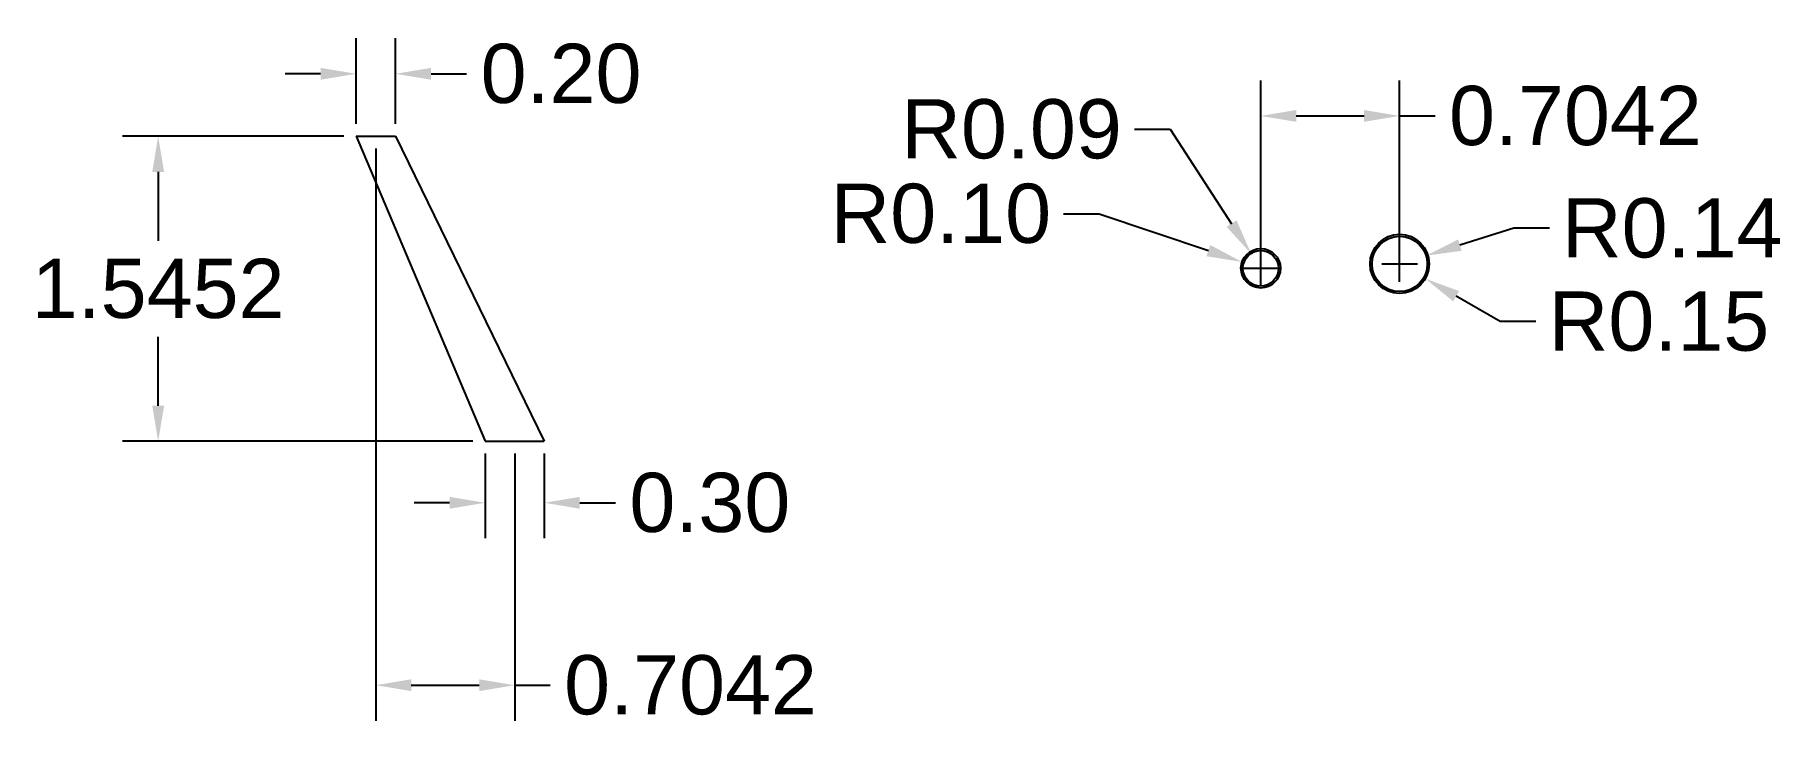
# Model space of a CAD drawing. Header units: inches. Extents: x 26.5 to 35.35, y 9.81 to 13.3.
import ezdxf

# ---------------------------------------------------------------- set-up
doc = ezdxf.new("R2010")
doc.units = ezdxf.units.IN
doc.header["$MEASUREMENT"] = 0
doc.layers.add('Anotari', color=40, linetype='Continuous')
doc.layers.add('Evacuare', color=4, linetype='Continuous')
doc.styles.get("Standard").update_dxf_attribs({"font": 'arial.ttf'})
doc.dimstyles.get("Standard").update_dxf_attribs({"dimtxt": 0.18, "dimasz": 0.18, "dimexe": 0.18, "dimexo": 0.0625, "dimgap": 0.09, "dimtad": 0, "dimtih": 1, "dimtoh": 1, "dimdec": 4, "dimzin": 0, "dimdsep": 46, "dimtxsty": 'Standard', "dimcen": 0.09, "dimadec": 0, "dimazin": 0, "dimtfac": 1, "dimtdec": 4, "dimtofl": 0, "dimtmove": 0, "dimatfit": 3, "dimfxl": 1, "dimtolj": 1, "dimtzin": 0, "dimarcsym": 0})

# ---------------------------------------------------------------- blocks, each defined once
blk = doc.blocks.new('*D12')
at = {"layer": 'Anotari', "color": 0, "lineweight": -2, "transparency": 16777216}
for p, q in [((28.7809, 11.1767), (28.7809, 10.7477)), ((29.0809, 11.1767), (29.0809, 10.7477)), ((28.6009, 10.9277), (28.4209, 10.9277)), ((29.2609, 10.9277), (29.4409, 10.9277))]:
    blk.add_line(p, q, dxfattribs=at)
at = {"layer": 'Anotari', "color": 0, "transparency": 16777216}
for points in [[(28.6009, 10.9577), (28.6009, 10.8977), (28.7809, 10.9277)], [(29.2609, 10.9577), (29.2609, 10.8977), (29.0809, 10.9277)]]:
    blk.add_solid(points, dxfattribs=at)
at = {"layer": 'Defpoints', "color": 0, "transparency": 16777216}
for p in [(28.7809, 11.2392, 1.3721), (29.0809, 11.2392, 1.3721), (29.0809, 10.9277)]:
    blk.add_point(p, dxfattribs=at)
at = {"layer": 'Anotari', "color": 0, "transparency": 16777216, "insert": (29.92, 10.9277), "char_height": 0.3, "attachment_point": 5}
blk.add_mtext('\\A1;0.30', dxfattribs=at)
blk = doc.blocks.new('*D13')
at = {"layer": 'Anotari', "color": 0, "lineweight": -2, "transparency": 16777216}
for p, q in [((28.1267, 12.8469), (28.1267, 13.2811)), ((28.3267, 12.8469), (28.3267, 13.2811)), ((27.9467, 13.1011), (27.7667, 13.1011)), ((28.5067, 13.1011), (28.6867, 13.1011))]:
    blk.add_line(p, q, dxfattribs=at)
at = {"layer": 'Anotari', "color": 0, "transparency": 16777216}
for points in [[(27.9467, 13.1311), (27.9467, 13.0711), (28.1267, 13.1011)], [(28.5067, 13.1311), (28.5067, 13.0711), (28.3267, 13.1011)]]:
    blk.add_solid(points, dxfattribs=at)
at = {"layer": 'Defpoints', "color": 0, "transparency": 16777216}
for p in [(28.3267, 13.1011), (28.1267, 12.7844, 1.35), (28.3267, 12.7844, 1.35)]:
    blk.add_point(p, dxfattribs=at)
at = {"layer": 'Anotari', "color": 0, "transparency": 16777216, "insert": (29.1658, 13.1011), "char_height": 0.3, "attachment_point": 5}
blk.add_mtext('\\A1;0.20', dxfattribs=at)
blk = doc.blocks.new('*D11')
at = {"layer": 'Anotari', "color": 0, "lineweight": -2, "transparency": 16777216}
for p, q in [((28.0642, 12.7844), (26.9433, 12.7844)), ((27.1233, 12.6044), (27.1233, 12.255)), ((27.1233, 11.4192), (27.1233, 11.7686)), ((28.7184, 11.2392), (26.9433, 11.2392))]:
    blk.add_line(p, q, dxfattribs=at)
at = {"layer": 'Anotari', "color": 0, "transparency": 16777216}
for points in [[(27.0933, 12.6044), (27.1533, 12.6044), (27.1233, 12.7844)], [(27.0933, 11.4192), (27.1533, 11.4192), (27.1233, 11.2392)]]:
    blk.add_solid(points, dxfattribs=at)
at = {"layer": 'Defpoints', "color": 0, "transparency": 16777216}
for p in [(28.1267, 12.7844, 1.35), (27.1233, 11.2392), (28.7809, 11.2392, 1.3721)]:
    blk.add_point(p, dxfattribs=at)
at = {"layer": 'Anotari', "color": 0, "transparency": 16777216, "insert": (27.1233, 12.0118), "char_height": 0.3, "attachment_point": 5}
blk.add_mtext('\\A1;1.5452', dxfattribs=at)
blk = doc.blocks.new('*D14')
at = {"layer": 'Anotari', "color": 0, "lineweight": -2, "transparency": 16777216}
for p, q in [((32.7124, 12.1782), (32.7124, 13.0677)), ((33.4166, 12.2003), (33.4166, 13.0677)), ((32.8924, 12.8877), (33.2366, 12.8877)), ((33.4166, 12.8877), (33.5966, 12.8877))]:
    blk.add_line(p, q, dxfattribs=at)
at = {"layer": 'Anotari', "color": 0, "transparency": 16777216}
for points in [[(32.8924, 12.9177), (32.8924, 12.8577), (32.7124, 12.8877)], [(33.2366, 12.9177), (33.2366, 12.8577), (33.4166, 12.8877)]]:
    blk.add_solid(points, dxfattribs=at)
at = {"layer": 'Defpoints', "color": 0, "transparency": 16777216}
for p in [(33.4166, 12.8877), (33.4166, 12.1378, 2.8952), (32.7124, 12.1157, 1.35)]:
    blk.add_point(p, dxfattribs=at)
at = {"layer": 'Anotari', "color": 0, "transparency": 16777216, "insert": (34.3078, 12.8877), "char_height": 0.3, "attachment_point": 5}
blk.add_mtext('\\A1;0.7042', dxfattribs=at)
blk = doc.blocks.new('*D15')
at = {"layer": 'Anotari', "color": 0, "lineweight": -2, "transparency": 16777216}
for p, q in [((28.2267, 12.7219), (28.2267, 9.8236)), ((28.9309, 11.1767), (28.9309, 9.8236)), ((28.4067, 10.0036), (28.7509, 10.0036)), ((28.9309, 10.0036), (29.1109, 10.0036))]:
    blk.add_line(p, q, dxfattribs=at)
at = {"layer": 'Anotari', "color": 0, "transparency": 16777216}
for points in [[(28.4067, 10.0336), (28.4067, 9.9736), (28.2267, 10.0036)], [(28.7509, 10.0336), (28.7509, 9.9736), (28.9309, 10.0036)]]:
    blk.add_solid(points, dxfattribs=at)
at = {"layer": 'Defpoints', "color": 0, "transparency": 16777216}
for p in [(28.2267, 12.7844, 1.35), (28.9309, 11.2392, 1.3721), (28.9309, 10.0036)]:
    blk.add_point(p, dxfattribs=at)
at = {"layer": 'Anotari', "color": 0, "transparency": 16777216, "insert": (29.8221, 10.0036), "char_height": 0.3, "attachment_point": 5}
blk.add_mtext('\\A1;0.7042', dxfattribs=at)
blk = doc.blocks.new('*D16')
at = {"layer": 'Anotari', "color": 0, "lineweight": -2, "transparency": 16777216}
for p, q in [((32.073, 12.8203), (32.253, 12.8203)), ((32.253, 12.8203), (32.565, 12.3418)), ((32.7124, 12.0257), (32.7124, 12.2057)), ((32.6224, 12.1157), (32.8024, 12.1157))]:
    blk.add_line(p, q, dxfattribs=at)
at = {"layer": 'Anotari', "color": 0, "transparency": 16777216}
blk.add_solid([(32.5901, 12.3582), (32.5398, 12.3254), (32.6633, 12.191)], dxfattribs=at)
at = {"layer": 'Defpoints', "color": 0, "transparency": 16777216}
for p in [(32.6633, 12.191, 1.35), (32.7124, 12.1157, 1.35)]:
    blk.add_point(p, dxfattribs=at)
at = {"layer": 'Anotari', "color": 0, "transparency": 16777216, "insert": (31.4495, 12.8203), "char_height": 0.3, "attachment_point": 5}
blk.add_mtext('\\A1;R0.09', dxfattribs=at)
blk = doc.blocks.new('*D17')
at = {"layer": 'Anotari', "color": 0, "lineweight": -2, "transparency": 16777216}
for p, q in [((31.7135, 12.3923), (31.8935, 12.3923)), ((31.8935, 12.3923), (32.4471, 12.2053)), ((32.7124, 12.0257), (32.7124, 12.2057)), ((32.6224, 12.1157), (32.8024, 12.1157))]:
    blk.add_line(p, q, dxfattribs=at)
at = {"layer": 'Anotari', "color": 0, "transparency": 16777216}
blk.add_solid([(32.4567, 12.2337), (32.4375, 12.1769), (32.6177, 12.1477)], dxfattribs=at)
at = {"layer": 'Defpoints', "color": 0, "transparency": 16777216}
for p in [(32.6177, 12.1477, 1.35), (32.7124, 12.1157, 1.35)]:
    blk.add_point(p, dxfattribs=at)
at = {"layer": 'Anotari', "color": 0, "transparency": 16777216, "insert": (31.0909, 12.3923), "char_height": 0.3, "attachment_point": 5}
blk.add_mtext('\\A1;R0.10', dxfattribs=at)
blk = doc.blocks.new('*D18')
at = {"layer": 'Anotari', "color": 0, "lineweight": -2, "transparency": 16777216}
for p, q in [((33.9959, 12.3185), (33.7221, 12.2331)), ((34.1759, 12.3185), (33.9959, 12.3185)), ((33.4166, 12.0478), (33.4166, 12.2278)), ((33.3266, 12.1378), (33.5066, 12.1378))]:
    blk.add_line(p, q, dxfattribs=at)
at = {"layer": 'Anotari', "color": 0, "transparency": 16777216}
blk.add_solid([(33.7132, 12.2617), (33.731, 12.2044), (33.5503, 12.1795)], dxfattribs=at)
at = {"layer": 'Defpoints', "color": 0, "transparency": 16777216}
for p in [(33.4166, 12.1378, 2.8952), (33.5503, 12.1795, 2.8952)]:
    blk.add_point(p, dxfattribs=at)
at = {"layer": 'Anotari', "color": 0, "transparency": 16777216, "insert": (34.7985, 12.3185), "char_height": 0.3, "attachment_point": 5}
blk.add_mtext('\\A1;R0.14', dxfattribs=at)
blk = doc.blocks.new('*D19')
at = {"layer": 'Anotari', "color": 0, "lineweight": -2, "transparency": 16777216}
for p, q in [((33.4166, 12.0478), (33.4166, 12.2278)), ((33.3266, 12.1378), (33.5066, 12.1378)), ((33.927, 11.8462), (33.7031, 11.9741)), ((34.107, 11.8462), (33.927, 11.8462))]:
    blk.add_line(p, q, dxfattribs=at)
at = {"layer": 'Anotari', "color": 0, "transparency": 16777216}
blk.add_solid([(33.718, 12.0001), (33.6883, 11.948), (33.5469, 12.0634)], dxfattribs=at)
at = {"layer": 'Defpoints', "color": 0, "transparency": 16777216}
for p in [(33.4166, 12.1378, 2.8952), (33.5469, 12.0634, 2.8952)]:
    blk.add_point(p, dxfattribs=at)
at = {"layer": 'Anotari', "color": 0, "transparency": 16777216, "insert": (34.7313, 11.8462), "char_height": 0.3, "attachment_point": 5}
blk.add_mtext('\\A1;R0.15', dxfattribs=at)

msp = doc.modelspace()

# ---------------------------------------------------------------- linework, layer by layer
at = {"layer": 'Evacuare'}
for p, q in [((28.12671, 12.78441, 1.35), (28.32671, 12.78441, 1.35)), ((28.12671, 12.78441, 1.35), (28.78091, 11.2392, 1.37213)), ((28.32671, 12.78441, 1.35), (29.08091, 11.2392, 1.37213)), ((28.78091, 11.2392, 1.37213), (29.08091, 11.2392, 1.37213))]:
    msp.add_line(p, q, dxfattribs=at)
for centre, radius in [((32.71241, 12.11565, 1.35), 0.1), ((33.41661, 12.13779, 2.89521), 0.15), ((33.41661, 12.13779, 2.89521), 0.14), ((32.71241, 12.11565, 1.35), 0.09)]:
    msp.add_circle(centre, radius, dxfattribs=at)

# ---------------------------------------------------------------- dimensions: what is measured, and where the dimension line sits
at = {"layer": 'Anotari'}
for base, p1, p2, override, picture, middle in [((28.32671, 13.10113), (28.12671, 12.78441, 1.35), (28.32671, 12.78441, 1.35), {"dimtxt": 0.3, "dimdec": 2}, '*D13', (29.16583, 13.10113)), ((33.41661, 12.88775), (32.71241, 12.11565, 1.35), (33.41661, 12.13779, 2.89521), {"dimtxt": 0.3}, '*D14', (34.30779, 12.88775)), ((28.93091, 10.00357), (28.22671, 12.78441, 1.35), (28.93091, 11.2392, 1.37213), {"dimtxt": 0.3}, '*D15', (29.82209, 10.00357)), ((29.08091, 10.92769), (28.78091, 11.2392, 1.37213), (29.08091, 11.2392, 1.37213), {"dimtxt": 0.3, "dimdec": 2}, '*D12', (29.92003, 10.92769))]:
    dim = msp.add_linear_dim(base=base, p1=p1, p2=p2, dimstyle='Standard', override=override, dxfattribs=at)
    dim.commit()
    dim.dimension.update_dxf_attribs({"geometry": picture, "text_midpoint": middle})
for center, mpoint, picture, middle in [((32.71241, 12.11565, 1.35), (32.66326, 12.19105, 1.35), '*D16', (31.44948, 12.82035)), ((32.71241, 12.11565, 1.35), (32.61767, 12.14766, 1.35), '*D17', (31.09087, 12.39231)), ((33.41661, 12.13779, 2.89521), (33.55026, 12.17948, 2.89521), '*D18', (34.79849, 12.31851)), ((33.41661, 12.13779, 2.89521), (33.54685, 12.06338, 2.89521), '*D19', (34.7313, 11.84619))]:
    dim = msp.add_radius_dim(center=center, mpoint=mpoint, dimstyle='Standard', override={"dimtxt": 0.3, "dimdec": 2}, dxfattribs=at)
    dim.commit()
    dim.dimension.update_dxf_attribs({"geometry": picture, "text_midpoint": middle, "dimtype": 164})
dim = msp.add_linear_dim(base=(27.12331, 11.2392), p1=(28.12671, 12.78441, 1.35), p2=(28.78091, 11.2392, 1.37213), angle=90, dimstyle='Standard', override={"dimtxt": 0.3}, dxfattribs=at)
dim.commit()
dim.dimension.update_dxf_attribs({"geometry": '*D11', "text_midpoint": (27.12331, 12.0118)})

doc.saveas('drawing.dxf')
